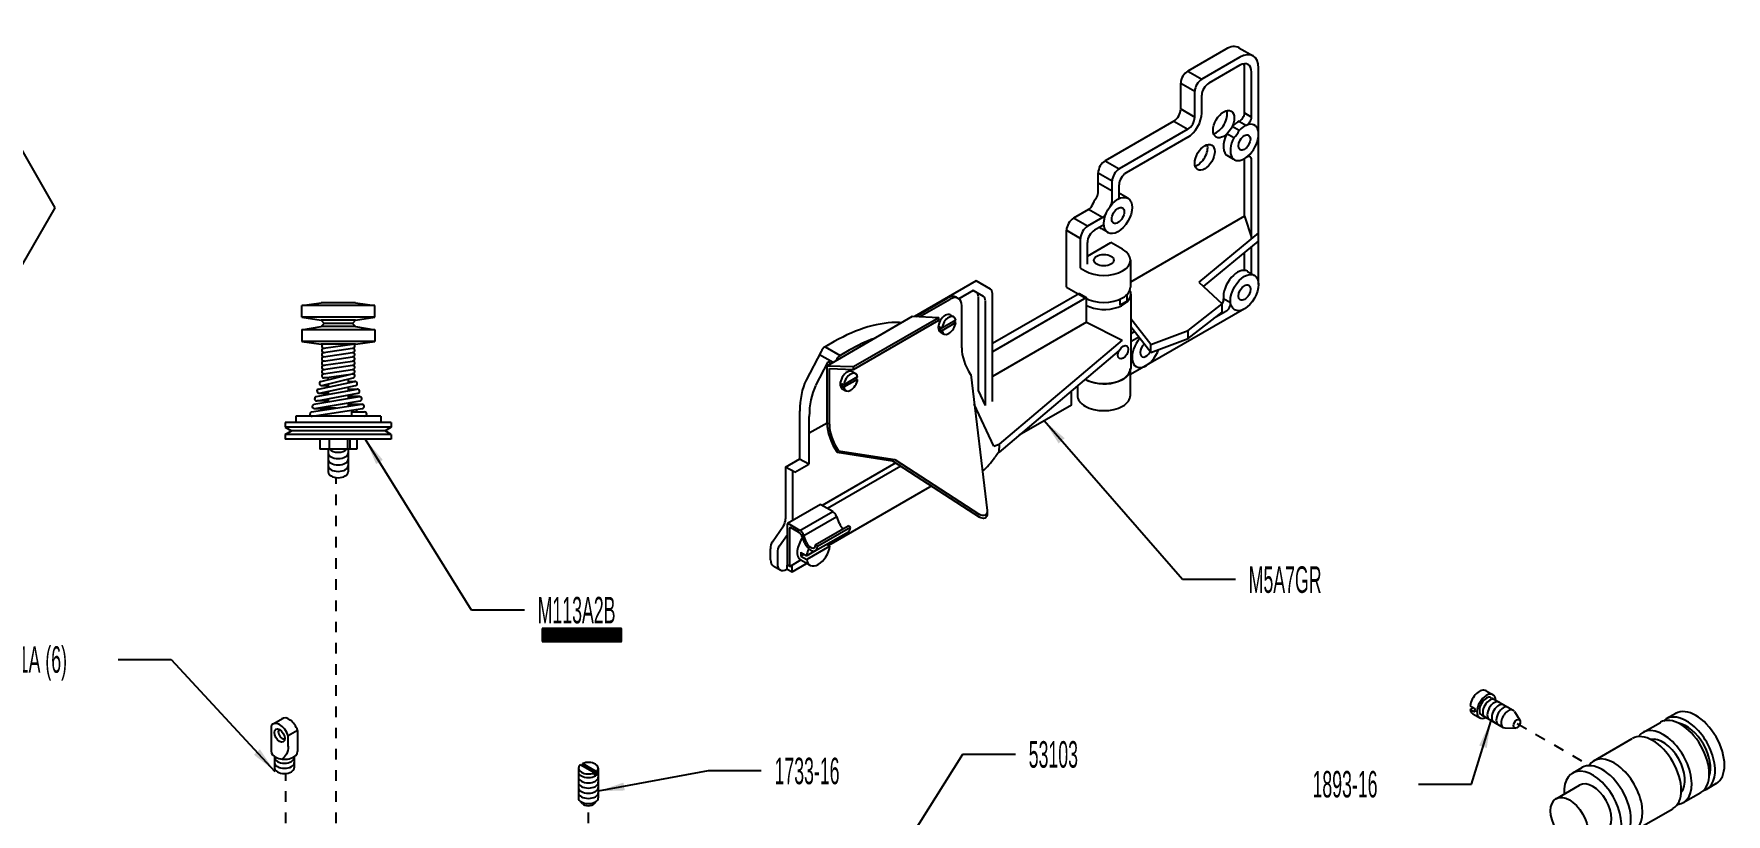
# Model space of a CAD drawing. Extents: x 1 to 28.7, y 2.9 to 23.3.
# Drawn here: x 12.34 to 28.3, y 15.93 to 23.29 of the extents above; entities that cross this region are included whole.
import ezdxf

# ---------------------------------------------------------------- set-up
doc = ezdxf.new("R2010")
doc.units = 0
doc.linetypes.add('DASHED', pattern=[0.2, 0.1, -0.1])
doc.layers.get('0').update_dxf_attribs({"linetype": 'CONTINUOUS'})
doc.layers.add('CK_LEVEL_1', color=7, linetype='CONTINUOUS')

# ---------------------------------------------------------------- blocks, each defined once
blk = doc.blocks.new('*X0')
at = {"layer": 'CK_LEVEL_1', "color": 1, "linetype": 'CONTINUOUS'}
for p, q in [((17.131, 17.562), (17.252, 17.683)), ((17.131, 17.569), (17.245, 17.683)), ((17.131, 17.576), (17.238, 17.683)), ((17.131, 17.583), (17.23, 17.683)), ((17.131, 17.59), (17.223, 17.683)), ((17.131, 17.597), (17.216, 17.683)), ((17.131, 17.604), (17.209, 17.683)), ((17.131, 17.611), (17.202, 17.683)), ((17.131, 17.618), (17.195, 17.683)), ((17.131, 17.625), (17.188, 17.683)), ((17.131, 17.633), (17.181, 17.683)), ((17.131, 17.64), (17.174, 17.683)), ((17.131, 17.647), (17.167, 17.683)), ((17.131, 17.654), (17.16, 17.683)), ((17.131, 17.661), (17.153, 17.683)), ((17.131, 17.668), (17.146, 17.683)), ((17.131, 17.675), (17.139, 17.683)), ((17.131, 17.682), (17.131, 17.683)), ((17.253, 17.558), (17.131, 17.68)), ((17.245, 17.558), (17.131, 17.673)), ((17.238, 17.558), (17.131, 17.666)), ((17.231, 17.558), (17.131, 17.659)), ((17.224, 17.558), (17.131, 17.651)), ((17.217, 17.558), (17.131, 17.644)), ((17.21, 17.558), (17.131, 17.637)), ((17.203, 17.558), (17.131, 17.63)), ((17.196, 17.558), (17.131, 17.623)), ((17.189, 17.558), (17.131, 17.616)), ((17.182, 17.558), (17.131, 17.609)), ((17.175, 17.558), (17.131, 17.602)), ((17.168, 17.558), (17.131, 17.595)), ((17.161, 17.558), (17.131, 17.588)), ((17.154, 17.558), (17.131, 17.581)), ((17.146, 17.558), (17.131, 17.574)), ((17.139, 17.558), (17.131, 17.567)), ((17.134, 17.558), (17.259, 17.683)), ((17.26, 17.558), (17.135, 17.683)), ((17.141, 17.558), (17.266, 17.683)), ((17.267, 17.558), (17.142, 17.683)), ((17.148, 17.558), (17.273, 17.683)), ((17.274, 17.558), (17.149, 17.683)), ((17.155, 17.558), (17.28, 17.683)), ((17.281, 17.558), (17.156, 17.683)), ((17.162, 17.558), (17.287, 17.683)), ((17.288, 17.558), (17.163, 17.683)), ((17.169, 17.558), (17.294, 17.683)), ((17.295, 17.558), (17.17, 17.683)), ((17.176, 17.558), (17.301, 17.683)), ((17.302, 17.558), (17.177, 17.683)), ((17.183, 17.558), (17.308, 17.683)), ((17.309, 17.558), (17.184, 17.683)), ((17.19, 17.558), (17.315, 17.683)), ((17.316, 17.558), (17.191, 17.683)), ((17.197, 17.558), (17.322, 17.683)), ((17.323, 17.558), (17.198, 17.683)), ((17.204, 17.558), (17.329, 17.683)), ((17.33, 17.558), (17.205, 17.683)), ((17.212, 17.558), (17.337, 17.683)), ((17.337, 17.558), (17.212, 17.683)), ((17.219, 17.558), (17.344, 17.683)), ((17.344, 17.558), (17.219, 17.683)), ((17.226, 17.558), (17.351, 17.683)), ((17.352, 17.558), (17.227, 17.683)), ((17.233, 17.558), (17.358, 17.683)), ((17.359, 17.558), (17.234, 17.683)), ((17.24, 17.558), (17.365, 17.683)), ((17.366, 17.558), (17.241, 17.683)), ((17.247, 17.558), (17.372, 17.683)), ((17.373, 17.558), (17.248, 17.683)), ((17.254, 17.558), (17.379, 17.683)), ((17.38, 17.558), (17.255, 17.683)), ((17.261, 17.558), (17.386, 17.683)), ((17.387, 17.558), (17.262, 17.683)), ((17.268, 17.558), (17.393, 17.683)), ((17.394, 17.558), (17.269, 17.683)), ((17.275, 17.558), (17.4, 17.683)), ((17.401, 17.558), (17.276, 17.683)), ((17.282, 17.558), (17.407, 17.683)), ((17.408, 17.558), (17.283, 17.683)), ((17.289, 17.558), (17.414, 17.683)), ((17.415, 17.558), (17.29, 17.683)), ((17.296, 17.558), (17.421, 17.683)), ((17.422, 17.558), (17.297, 17.683)), ((17.303, 17.558), (17.428, 17.683)), ((17.429, 17.558), (17.304, 17.683)), ((17.311, 17.558), (17.436, 17.683)), ((17.436, 17.558), (17.311, 17.683)), ((17.318, 17.558), (17.443, 17.683)), ((17.443, 17.558), (17.318, 17.683)), ((17.325, 17.558), (17.45, 17.683)), ((17.451, 17.558), (17.326, 17.683)), ((17.332, 17.558), (17.457, 17.683)), ((17.458, 17.558), (17.333, 17.683)), ((17.339, 17.558), (17.464, 17.683)), ((17.465, 17.558), (17.34, 17.683)), ((17.346, 17.558), (17.471, 17.683)), ((17.472, 17.558), (17.347, 17.683)), ((17.353, 17.558), (17.478, 17.683)), ((17.479, 17.558), (17.354, 17.683)), ((17.36, 17.558), (17.485, 17.683)), ((17.486, 17.558), (17.361, 17.683)), ((17.367, 17.558), (17.492, 17.683)), ((17.493, 17.558), (17.368, 17.683)), ((17.374, 17.558), (17.499, 17.683)), ((17.5, 17.558), (17.375, 17.683)), ((17.381, 17.558), (17.506, 17.683)), ((17.507, 17.558), (17.382, 17.683)), ((17.388, 17.558), (17.513, 17.683)), ((17.514, 17.558), (17.389, 17.683)), ((17.395, 17.558), (17.52, 17.683)), ((17.521, 17.558), (17.396, 17.683)), ((17.402, 17.558), (17.527, 17.683)), ((17.528, 17.558), (17.403, 17.683)), ((17.41, 17.558), (17.535, 17.683)), ((17.535, 17.558), (17.41, 17.683)), ((17.417, 17.558), (17.542, 17.683)), ((17.542, 17.558), (17.417, 17.683)), ((17.424, 17.558), (17.549, 17.683)), ((17.55, 17.558), (17.425, 17.683)), ((17.431, 17.558), (17.556, 17.683)), ((17.557, 17.558), (17.432, 17.683)), ((17.438, 17.558), (17.563, 17.683)), ((17.564, 17.558), (17.439, 17.683)), ((17.445, 17.558), (17.57, 17.683)), ((17.571, 17.558), (17.446, 17.683)), ((17.452, 17.558), (17.577, 17.683)), ((17.578, 17.558), (17.453, 17.683)), ((17.459, 17.558), (17.584, 17.683)), ((17.585, 17.558), (17.46, 17.683)), ((17.466, 17.558), (17.591, 17.683)), ((17.592, 17.558), (17.467, 17.683)), ((17.473, 17.558), (17.598, 17.683)), ((17.599, 17.558), (17.474, 17.683)), ((17.48, 17.558), (17.605, 17.683)), ((17.606, 17.558), (17.481, 17.683)), ((17.487, 17.558), (17.612, 17.683)), ((17.613, 17.558), (17.488, 17.683)), ((17.494, 17.558), (17.619, 17.683)), ((17.62, 17.558), (17.495, 17.683)), ((17.501, 17.558), (17.626, 17.683)), ((17.627, 17.558), (17.502, 17.683)), ((17.508, 17.558), (17.633, 17.683)), ((17.634, 17.558), (17.509, 17.683)), ((17.516, 17.558), (17.641, 17.683)), ((17.641, 17.558), (17.516, 17.683)), ((17.523, 17.558), (17.648, 17.683)), ((17.649, 17.558), (17.524, 17.683)), ((17.53, 17.558), (17.655, 17.683)), ((17.656, 17.558), (17.531, 17.683)), ((17.537, 17.558), (17.662, 17.683)), ((17.663, 17.558), (17.538, 17.683)), ((17.544, 17.558), (17.669, 17.683)), ((17.67, 17.558), (17.545, 17.683)), ((17.551, 17.558), (17.676, 17.683)), ((17.677, 17.558), (17.552, 17.683)), ((17.558, 17.558), (17.683, 17.683)), ((17.684, 17.558), (17.559, 17.683)), ((17.565, 17.558), (17.69, 17.683)), ((17.691, 17.558), (17.566, 17.683)), ((17.572, 17.558), (17.697, 17.683)), ((17.698, 17.558), (17.573, 17.683)), ((17.579, 17.558), (17.704, 17.683)), ((17.705, 17.558), (17.58, 17.683)), ((17.586, 17.558), (17.711, 17.683)), ((17.712, 17.558), (17.587, 17.683)), ((17.593, 17.558), (17.718, 17.683)), ((17.719, 17.558), (17.594, 17.683)), ((17.6, 17.558), (17.725, 17.683)), ((17.726, 17.558), (17.601, 17.683)), ((17.607, 17.558), (17.732, 17.683)), ((17.733, 17.558), (17.608, 17.683)), ((17.615, 17.558), (17.74, 17.683)), ((17.74, 17.558), (17.615, 17.683)), ((17.622, 17.558), (17.747, 17.683)), ((17.747, 17.558), (17.622, 17.683)), ((17.629, 17.558), (17.754, 17.683)), ((17.755, 17.558), (17.63, 17.683)), ((17.636, 17.558), (17.761, 17.683)), ((17.762, 17.558), (17.637, 17.683)), ((17.643, 17.558), (17.768, 17.683)), ((17.769, 17.558), (17.644, 17.683)), ((17.65, 17.558), (17.775, 17.683)), ((17.776, 17.558), (17.651, 17.683)), ((17.657, 17.558), (17.782, 17.683)), ((17.783, 17.558), (17.658, 17.683)), ((17.664, 17.558), (17.789, 17.683)), ((17.79, 17.558), (17.665, 17.683)), ((17.671, 17.558), (17.796, 17.683)), ((17.797, 17.558), (17.672, 17.683)), ((17.678, 17.558), (17.803, 17.683)), ((17.804, 17.558), (17.679, 17.683)), ((17.685, 17.558), (17.81, 17.683)), ((17.811, 17.558), (17.686, 17.683)), ((17.692, 17.558), (17.817, 17.683)), ((17.818, 17.558), (17.693, 17.683)), ((17.699, 17.558), (17.824, 17.683)), ((17.825, 17.558), (17.7, 17.683)), ((17.706, 17.558), (17.831, 17.683)), ((17.832, 17.558), (17.707, 17.683)), ((17.714, 17.558), (17.839, 17.683)), ((17.839, 17.558), (17.714, 17.683)), ((17.721, 17.558), (17.846, 17.683)), ((17.846, 17.558), (17.721, 17.683)), ((17.728, 17.558), (17.853, 17.683)), ((17.854, 17.558), (17.729, 17.683)), ((17.735, 17.558), (17.86, 17.683)), ((17.861, 17.558), (17.736, 17.683)), ((17.742, 17.558), (17.867, 17.683)), ((17.868, 17.558), (17.743, 17.683)), ((17.749, 17.558), (17.874, 17.683)), ((17.875, 17.558), (17.75, 17.683)), ((17.756, 17.558), (17.881, 17.682)), ((17.881, 17.559), (17.757, 17.683)), ((17.763, 17.558), (17.881, 17.675)), ((17.881, 17.566), (17.764, 17.683)), ((17.77, 17.558), (17.881, 17.668)), ((17.881, 17.573), (17.771, 17.683)), ((17.777, 17.558), (17.881, 17.661)), ((17.881, 17.58), (17.778, 17.683)), ((17.784, 17.558), (17.881, 17.654)), ((17.881, 17.587), (17.785, 17.683)), ((17.791, 17.558), (17.881, 17.647)), ((17.881, 17.594), (17.792, 17.683)), ((17.798, 17.558), (17.881, 17.64)), ((17.881, 17.602), (17.799, 17.683)), ((17.805, 17.558), (17.881, 17.633)), ((17.881, 17.609), (17.806, 17.683)), ((17.881, 17.616), (17.813, 17.683)), ((17.813, 17.558), (17.881, 17.626)), ((17.881, 17.623), (17.82, 17.683)), ((17.82, 17.558), (17.881, 17.619)), ((17.827, 17.558), (17.881, 17.612)), ((17.881, 17.63), (17.828, 17.683)), ((17.834, 17.558), (17.881, 17.605)), ((17.881, 17.637), (17.835, 17.683)), ((17.841, 17.558), (17.881, 17.598)), ((17.881, 17.644), (17.842, 17.683)), ((17.848, 17.558), (17.881, 17.591)), ((17.881, 17.651), (17.849, 17.683)), ((17.855, 17.558), (17.881, 17.584)), ((17.881, 17.658), (17.856, 17.683)), ((17.862, 17.558), (17.881, 17.576)), ((17.881, 17.665), (17.863, 17.683)), ((17.869, 17.558), (17.881, 17.569)), ((17.881, 17.672), (17.87, 17.683)), ((17.876, 17.558), (17.881, 17.562)), ((17.881, 17.679), (17.877, 17.683)), ((17.132, 17.558), (17.131, 17.56))]:
    blk.add_line(p, q, dxfattribs=at)
blk = doc.blocks.new('GENDIM3')
at = {"layer": 'CK_LEVEL_1', "color": 1, "linetype": 'CONTINUOUS'}
for p, q in [((16.465, 17.855), (15.466, 19.465)), ((16.965, 17.855), (16.465, 17.855))]:
    blk.add_line(p, q, dxfattribs=at)
blk.add_solid([(15.629, 19.272), (15.566, 19.233), (15.466, 19.465)], dxfattribs=at)
at = {"layer": 'CK_LEVEL_1', "color": 1, "linetype": 'CONTINUOUS', "width": 0.5}
blk.add_text('M113A2B', height=0.25, dxfattribs=at).set_placement((17.09, 17.73))
blk = doc.blocks.new('GENDIM4')
at = {"layer": 'CK_LEVEL_1', "color": 7, "linetype": 'CONTINUOUS'}
for p, q in [((18.699, 16.338), (17.66, 16.146)), ((19.199, 16.338), (18.699, 16.338))]:
    blk.add_line(p, q, dxfattribs=at)
blk.add_solid([(17.899, 16.228), (17.912, 16.154), (17.66, 16.146)], dxfattribs=at)
at = {"layer": 'CK_LEVEL_1', "color": 7, "linetype": 'CONTINUOUS', "width": 0.5}
blk.add_text('1733-16', height=0.25, dxfattribs=at).set_placement((19.324, 16.213))
blk = doc.blocks.new('GENDIM5')
at = {"layer": 'CK_LEVEL_1', "color": 7, "linetype": 'CONTINUOUS'}
for p, q in [((21.097, 16.494), (20.051, 14.829)), ((21.597, 16.494), (21.097, 16.494))]:
    blk.add_line(p, q, dxfattribs=at)
blk.add_solid([(20.152, 15.061), (20.216, 15.021), (20.051, 14.829)], dxfattribs=at)
at = {"layer": 'CK_LEVEL_1', "color": 7, "linetype": 'CONTINUOUS', "width": 0.5}
blk.add_text('53103', height=0.25, dxfattribs=at).set_placement((21.722, 16.369))
blk = doc.blocks.new('GENDIM21')
at = {"layer": 'CK_LEVEL_1', "color": 5, "linetype": 'CONTINUOUS'}
for p, q in [((9.697, 23.292), (8.749, 21.651)), ((11.591, 23.292), (9.697, 23.292)), ((12.538, 21.651), (11.591, 23.292)), ((8.749, 21.651), (9.697, 20.01)), ((11.591, 20.01), (12.538, 21.651)), ((9.697, 20.01), (11.591, 20.01))]:
    blk.add_line(p, q, dxfattribs=at)
blk = doc.blocks.new('CKCOLL9258')
at = {"linetype": 'CONTINUOUS'}
blk.add_blockref('GENDIM21', (0, 0), dxfattribs=at)
at = {"layer": 'CK_LEVEL_1', "color": 5, "linetype": 'CONTINUOUS', "width": 0.5}
blk.add_text('PD3Q3-12', height=0.625, dxfattribs=at).set_placement((9.413, 21.268))
blk = doc.blocks.new('GENDIM32')
at = {"layer": 'CK_LEVEL_1', "color": 7, "linetype": 'CONTINUOUS'}
for p, q in [((25.899, 16.213), (26.08, 16.805)), ((25.399, 16.213), (25.899, 16.213))]:
    blk.add_line(p, q, dxfattribs=at)
blk.add_solid([(26.043, 16.555), (25.971, 16.577), (26.08, 16.805)], dxfattribs=at)
at = {"layer": 'CK_LEVEL_1', "color": 7, "linetype": 'CONTINUOUS', "width": 0.5}
blk.add_text('1893-16', height=0.25, dxfattribs=at).set_placement((24.399, 16.088))
blk = doc.blocks.new('GENDIM35')
at = {"layer": 'CK_LEVEL_1', "color": 7, "linetype": 'CONTINUOUS'}
for p, q in [((13.134, 17.389), (13.634, 17.389)), ((13.634, 17.389), (14.611, 16.333))]:
    blk.add_line(p, q, dxfattribs=at)
blk.add_solid([(14.414, 16.491), (14.469, 16.542), (14.611, 16.333)], dxfattribs=at)
at = {"layer": 'CK_LEVEL_1', "color": 7, "linetype": 'CONTINUOUS', "width": 0.5}
blk.add_text('661A (6)', height=0.25, dxfattribs=at).set_placement((12.009, 17.264))
blk = doc.blocks.new('GENDIM46')
at = {"layer": 'CK_LEVEL_1', "color": 5, "linetype": 'CONTINUOUS'}
for p, q in [((23.172, 18.143), (21.869, 19.641)), ((23.672, 18.143), (23.172, 18.143))]:
    blk.add_line(p, q, dxfattribs=at)
blk.add_solid([(22.061, 19.477), (22.004, 19.428), (21.869, 19.641)], dxfattribs=at)
at = {"layer": 'CK_LEVEL_1', "color": 5, "linetype": 'CONTINUOUS', "width": 0.5}
blk.add_text('M5A7GR', height=0.25, dxfattribs=at).set_placement((23.797, 18.018))

msp = doc.modelspace()

# ---------------------------------------------------------------- linework, layer by layer
at = {"layer": 'CK_LEVEL_1', "color": 5, "linetype": 'CONTINUOUS'}
for p, q in [((23.705, 23.16, -0.045), (23.838, 23.083, 0.064)), ((23.58, 23.147, 0.1), (23.222, 22.94, 0.392)), ((23.713, 23.071, 0.208), (23.355, 22.864, 0.501)), ((23.714, 22.995, 0.154), (23.42, 22.826, 0.393)), ((23.752, 23.09, -0.151), (23.754, 23.089, 0.17)), ((23.222, 22.94, 0.392), (23.355, 22.864, 0.501)), ((23.758, 22.545, -0.38), (23.758, 22.969, -0.08)), ((23.824, 22.507, -0.326), (23.824, 22.931, -0.026)), ((23.89, 20.927, -1.524), (23.89, 22.969, -0.081)), ((23.156, 22.583, 0.22), (23.156, 22.826, 0.392)), ((23.156, 22.826, 0.392), (23.289, 22.75, 0.501)), ((23.289, 22.506, 0.328), (23.289, 22.75, 0.501)), ((23.355, 22.545, 0.275), (23.355, 22.712, 0.393)), ((23.156, 22.583, 0.22), (23.289, 22.506, 0.328)), ((23.758, 22.545, -0.38), (23.824, 22.507, -0.326)), ((23.09, 22.469, 0.22), (22.442, 22.094, 0.75)), ((23.223, 22.392, 0.328), (22.575, 22.018, 0.858)), ((23.09, 22.469, 0.22), (23.223, 22.392, 0.328)), ((23.706, 22.379, -0.273), (23.641, 22.417, -0.327)), ((23.709, 22.466, -0.375), (23.775, 22.428, -0.321)), ((23.222, 22.316, 0.275), (22.64, 21.98, 0.75)), ((23.658, 22.311, -0.262), (23.592, 22.349, -0.316)), ((22.442, 22.094, 0.75), (22.575, 22.018, 0.858)), ((23.658, 22.107, -0.406), (23.593, 22.145, -0.46)), ((23.758, 21.571, -1.069), (23.758, 22.114, -0.685)), ((23.824, 21.359, -1.138), (23.824, 22.103, -0.612)), ((22.376, 21.791, 0.615), (22.376, 21.98, 0.75)), ((22.376, 21.98, 0.75), (22.509, 21.904, 0.858)), ((22.376, 21.886, 0.682), (22.509, 21.809, 0.791)), ((22.509, 21.714, 0.724), (22.509, 21.904, 0.858)), ((22.575, 21.736, 0.659), (22.575, 21.866, 0.75)), ((22.658, 21.74, 0.559), (22.592, 21.778, 0.506)), ((22.286, 21.634, 0.615), (22.144, 21.552, 0.732)), ((22.276, 21.476, 0.84), (22.144, 21.552, 0.732)), ((22.419, 21.558, 0.724), (22.276, 21.476, 0.84)), ((22.419, 21.558, 0.724), (22.286, 21.634, 0.615)), ((23.758, 21.571, -1.069), (22.681, 20.949, -0.19)), ((23.758, 21.571, -1.069), (23.824, 21.369, -1.131)), ((22.078, 20.902, 0.352), (22.078, 21.438, 0.732)), ((22.078, 21.438, 0.732), (22.21, 21.362, 0.84)), ((22.432, 21.49, 0.659), (22.342, 21.438, 0.732)), ((22.471, 21.416, 0.559), (22.405, 21.454, 0.506)), ((23.89, 21.414, -1.18), (23.327, 20.948, -0.657)), ((22.21, 21.08, 0.641), (22.21, 21.362, 0.84)), ((22.276, 21.118, 0.587), (22.276, 21.324, 0.732)), ((22.276, 21.194, 0.48), (22.498, 21.323, 0.299)), ((22.608, 21.259, 0.388), (22.498, 21.323, 0.299)), ((23.37, 20.908, -0.751), (23.89, 21.337, -1.234)), ((23.824, 21.029, -1.372), (23.824, 21.283, -1.192)), ((22.21, 21.08, 0.641), (22.255, 21.055, 0.677)), ((22.681, 21.157, 0.533), (22.681, 20.902, 0.352)), ((23.758, 21.06, -1.431), (23.758, 21.229, -1.311)), ((21.225, 20.961, 3.805), (20.645, 20.626, 4.279)), ((21.36, 20.883, 3.585), (21.225, 20.961, 3.805)), ((23.327, 20.948, -0.657), (23.547, 20.745, -0.53)), ((23.785, 21.051, -1.47), (23.851, 21.013, -1.416)), ((20.656, 20.626, -0.075), (20.958, 20.8, -0.322)), ((20.696, 20.624, -0.073), (20.98, 20.788, -0.304)), ((21.058, 20.796, -0.394), (21.036, 20.808, -0.412)), ((21.198, 20.87, 3.773), (21.063, 20.792, 3.883)), ((21.294, 20.814, 3.616), (21.198, 20.87, 3.773)), ((21.248, 19.926, 2.884), (21.248, 20.809, 3.509)), ((21.314, 19.784, 2.864), (21.314, 20.771, 3.562)), ((22.201, 20.843, 2.05), (21.379, 20.369, 2.721)), ((21.379, 19.822, 2.811), (21.379, 20.841, 3.531)), ((22.267, 20.805, 2.104), (21.379, 20.293, 2.828)), ((22.078, 20.902, 0.352), (22.255, 20.8, 0.497)), ((22.201, 20.843, 2.05), (22.267, 20.805, 2.104)), ((22.267, 20.571, 1.938), (22.267, 20.805, 2.104)), ((22.586, 20.731, -0.066), (22.586, 20.788, -0.025)), ((22.652, 20.769, -0.12), (22.586, 20.731, -0.066)), ((22.652, 20.769, -0.12), (22.652, 20.834, -0.074)), ((22.685, 20.836, 1.845), (22.685, 20.135, 1.349)), ((23.626, 20.755, -1.323), (23.56, 20.793, -1.376)), ((19.821, 20.161, 0.62), (20.627, 20.627, -0.038)), ((20.068, 20.152, 0.916), (20.874, 20.617, 0.258)), ((20.627, 20.627, -0.038), (20.874, 20.617, 0.258)), ((20.874, 20.59, 0.239), (20.874, 20.617, 0.258)), ((20.982, 20.641, 0.042), (21.015, 20.621, 0.069)), ((21.09, 20.329, -0.764), (21.09, 20.724, -0.485)), ((23.757, 20.698, -1.524), (22.681, 20.077, -0.646)), ((22.873, 20.362, 0.025), (22.685, 20.604, 0.566)), ((23.227, 20.494, -0.315), (23.547, 20.745, -0.53)), ((23.227, 20.417, -0.37), (23.547, 20.667, -0.585)), ((23.582, 20.673, -1.328), (23.473, 20.61, -1.239)), ((23.547, 20.667, -0.585), (23.547, 20.745, -0.53)), ((20.068, 20.125, 0.897), (20.874, 20.59, 0.239)), ((20.881, 20.526, 0.113), (20.903, 20.514, 0.13)), ((20.901, 20.515, 0.081), (20.881, 20.504, 0.097)), ((20.881, 20.504, 0.097), (20.903, 20.491, 0.114)), ((20.888, 20.479, 0.042), (20.921, 20.459, 0.069)), ((21.033, 20.59, 0.024), (20.903, 20.514, 0.13)), ((21.033, 20.567, 0.008), (20.903, 20.491, 0.114)), ((21.033, 20.567, 0.008), (21.014, 20.578, -0.009)), ((22.267, 20.571, 1.938), (21.379, 20.059, 2.663)), ((22.267, 20.571, 1.938), (22.605, 20.402, 1.763)), ((22.873, 20.286, -0.029), (22.685, 20.528, 0.512)), ((22.721, 20.482, -0.569), (22.685, 20.461, -0.54)), ((22.873, 20.362, 0.025), (23.227, 20.494, -0.315)), ((23.227, 20.417, -0.37), (23.227, 20.494, -0.315)), ((19.765, 20.295, 5.139), (19.622, 20.024, 4.772)), ((19.801, 20.339, 5.108), (19.943, 20.257, 5.223)), ((19.887, 20.388, 5.038), (19.802, 20.339, 5.108)), ((20.029, 20.306, 5.154), (19.943, 20.257, 5.223)), ((22.576, 20.305, 1.73), (21.441, 19.343, 2.765)), ((22.605, 20.402, 1.763), (21.444, 19.421, 2.816)), ((22.762, 20.429, -0.495), (22.696, 20.391, -0.441)), ((22.873, 20.285, -0.03), (23.227, 20.417, -0.37)), ((22.873, 20.285, -0.03), (22.873, 20.362, 0.025)), ((19.828, 20.197, 5.148), (19.71, 19.973, 4.845)), ((19.75, 20.267, 5.102), (19.877, 20.194, 5.205)), ((19.821, 20.161, 0.62), (20.068, 20.152, 0.916)), ((19.821, 19.621, 0.238), (19.821, 20.161, 0.62)), ((19.855, 20.181, 5.169), (19.828, 20.197, 5.148)), ((19.842, 20.134, 0.626), (20.068, 20.125, 0.897)), ((19.842, 19.609, 0.255), (19.842, 20.134, 0.626)), ((20.068, 20.125, 0.897), (20.068, 20.152, 0.916)), ((19.956, 19.992, 0.113), (19.977, 19.98, 0.13)), ((19.976, 19.981, 0.081), (19.956, 19.969, 0.097)), ((19.956, 19.969, 0.097), (19.977, 19.957, 0.114)), ((20.108, 20.055, 0.024), (19.977, 19.98, 0.13)), ((20.108, 20.032, 0.008), (19.977, 19.957, 0.114)), ((20.056, 20.106, 0.042), (20.09, 20.087, 0.069)), ((20.108, 20.032, 0.008), (20.088, 20.044, -0.009)), ((21.175, 20.079, -0.837), (21.33, 18.795, -0.299)), ((22.181, 19.971, -0.306), (22.181, 19.881, -0.369)), ((22.681, 19.881, -0.369), (22.681, 20.11, -0.208)), ((19.963, 19.944, 0.042), (19.996, 19.925, 0.069)), ((21.392, 19.402, 3.405), (21.209, 19.797, 2.846)), ((21.314, 19.784, 2.864), (21.248, 19.926, 2.664)), ((22.125, 19.79, 1.213), (22.125, 19.923, 1.307)), ((19.563, 19.282, 4.177), (19.563, 19.734, 4.496)), ((19.652, 19.231, 4.249), (19.652, 19.683, 4.568)), ((22.125, 19.79, 1.213), (21.632, 19.505, 1.615)), ((19.821, 19.62, 3.096), (19.652, 19.523, 3.234)), ((19.915, 19.345, 0.202), (20.437, 19.264, 0.316)), ((19.927, 19.359, 0.182), (20.458, 19.277, 0.299)), ((21.392, 19.402, 2.848), (21.444, 19.421, 2.816)), ((21.444, 19.421, 2.816), (21.441, 19.343, 2.765)), ((19.428, 19.204, 4.287), (19.563, 19.282, 4.177)), ((19.516, 19.156, 4.19), (19.428, 19.204, 4.287)), ((19.428, 19.204, 4.287), (19.428, 18.717, 3.943)), ((19.493, 19.168, 4.343), (19.493, 18.698, 4.01)), ((19.516, 19.156, 4.19), (19.648, 19.232, 4.082)), ((19.648, 19.232, 4.082), (19.56, 19.28, 4.18)), ((20.47, 19.243, 3.199), (19.775, 18.842, 3.766)), ((20.516, 19.213, 3.079), (19.824, 18.814, 3.644)), ((20.437, 19.264, 0.316), (21.259, 18.733, -0.245)), ((20.458, 19.277, 0.299), (21.259, 18.758, -0.228)), ((20.785, 19.016, 2.307), (19.833, 18.466, 3.085)), ((19.757, 18.85, -0.103), (19.448, 18.671, 0.15)), ((19.873, 18.786, -0.007), (19.762, 18.849, -0.097)), ((19.564, 18.607, 0.246), (19.873, 18.786, -0.007)), ((19.602, 18.56, 0.259), (19.911, 18.738, 0.006)), ((19.936, 18.672, -0.009), (19.911, 18.738, 0.006)), ((21.331, 18.783, -0.293), (21.331, 18.763, -0.313)), ((19.304, 18.5, 3.638), (19.41, 18.651, 3.875)), ((19.37, 18.462, 3.692), (19.446, 18.57, 3.862)), ((19.446, 18.28, -0.13), (19.446, 18.667, 0.144)), ((19.564, 18.607, 0.246), (19.453, 18.671, 0.155)), ((19.468, 18.267, -0.112), (19.468, 18.629, 0.144)), ((19.551, 18.589, 0.217), (19.475, 18.633, 0.155)), ((19.608, 18.492, 0.219), (19.589, 18.542, 0.23)), ((19.627, 18.494, 0.243), (19.602, 18.56, 0.259)), ((19.709, 18.472, 0.328), (20.018, 18.65, 0.076)), ((19.712, 18.416, 0.292), (20.021, 18.595, 0.04)), ((19.731, 18.459, 0.346), (20.04, 18.637, 0.094)), ((20.04, 18.637, 0.094), (20.018, 18.65, 0.076)), ((19.286, 18.329, 3.495), (19.286, 18.434, 3.57)), ((19.352, 18.396, 3.623), (19.352, 18.291, 3.549)), ((19.573, 18.4, 0.165), (19.628, 18.368, 0.21)), ((19.604, 18.382, 0.114), (19.573, 18.364, 0.139)), ((19.573, 18.364, 0.139), (19.628, 18.332, 0.184)), ((19.846, 18.458, 0.006), (19.628, 18.332, 0.184)), ((19.709, 18.415, 0.143), (19.628, 18.368, 0.21)), ((19.731, 18.459, 0.346), (19.709, 18.472, 0.328)), ((19.846, 18.458, 0.006), (19.815, 18.476, -0.019)), ((19.312, 18.272, 3.423), (19.378, 18.234, 3.477)), ((19.445, 18.243, 3.401), (19.44, 18.24, 3.405)), ((19.445, 18.243, 3.401), (19.445, 18.28, 3.428)), ((19.445, 18.243, 3.401), (19.49, 18.217, 3.437)), ((19.468, 18.267, -0.112), (19.446, 18.28, -0.13)), ((19.468, 18.267, -0.112), (19.573, 18.328, -0.198)), ((19.49, 18.217, 3.437), (19.627, 18.296, 3.325)), ((19.49, 18.217, 3.437), (19.49, 18.28, 3.482)), ((19.571, 18.329, 0.036), (19.659, 18.278, 0.108))]:
    msp.add_line(p, q, dxfattribs=at)
at = {"layer": 'CK_LEVEL_1', "color": 1, "linetype": 'CONTINUOUS'}
for p, q in [((14.864, 20.73), (15.047, 20.755)), ((15.372, 20.755), (15.047, 20.755)), ((15.372, 20.755), (15.554, 20.73)), ((14.864, 20.62), (14.864, 20.73)), ((15.554, 20.73), (14.864, 20.73)), ((15.554, 20.62), (14.864, 20.62)), ((14.864, 20.62), (15.047, 20.59)), ((15.372, 20.59), (15.554, 20.62)), ((15.554, 20.62), (15.554, 20.73)), ((14.864, 20.5), (15.047, 20.53)), ((14.864, 20.5), (14.864, 20.39)), ((15.554, 20.5), (14.864, 20.5)), ((15.047, 20.59), (15.077, 20.56)), ((15.372, 20.59), (15.047, 20.59)), ((15.077, 20.56), (15.047, 20.53)), ((15.372, 20.53), (15.047, 20.53)), ((15.342, 20.56), (15.077, 20.56)), ((15.372, 20.59), (15.342, 20.56)), ((15.342, 20.56), (15.372, 20.53)), ((15.372, 20.53), (15.554, 20.5)), ((15.554, 20.5), (15.554, 20.39)), ((14.864, 20.39), (15.047, 20.365)), ((15.554, 20.39), (14.864, 20.39)), ((15.372, 20.365), (15.047, 20.365)), ((15.07, 20.325), (15.342, 20.365)), ((15.07, 20.285), (15.342, 20.325)), ((15.07, 20.245), (15.342, 20.285)), ((15.372, 20.365), (15.554, 20.39)), ((15.07, 20.205), (15.342, 20.245)), ((15.07, 20.165), (15.342, 20.205)), ((15.07, 20.125), (15.342, 20.165)), ((15.07, 20.085), (15.342, 20.125)), ((15.024, 19.941), (15.363, 20.013)), ((15.033, 19.901), (15.372, 19.973)), ((15.046, 20.012), (15.34, 20.084)), ((15.051, 19.973), (15.115, 19.973)), ((15.055, 19.974), (15.35, 20.046)), ((15.115, 20.045), (15.075, 20.045)), ((15.076, 20.045), (15.348, 20.085)), ((15.115, 20.051), (15.115, 20.029)), ((15.115, 19.988), (15.115, 19.96)), ((15.303, 20.034), (15.303, 20)), ((15.303, 20.013), (15.367, 20.013)), ((15.303, 19.959), (15.303, 19.925)), ((14.958, 19.725), (15.431, 19.797)), ((14.98, 19.797), (15.409, 19.869)), ((14.987, 19.757), (15.415, 19.829)), ((15.002, 19.869), (15.386, 19.941)), ((15.115, 19.829), (15.006, 19.829)), ((15.01, 19.829), (15.393, 19.901)), ((15.031, 19.901), (15.115, 19.901)), ((15.115, 19.919), (15.115, 19.89)), ((15.115, 19.849), (15.115, 19.819)), ((15.303, 19.941), (15.388, 19.941)), ((15.303, 19.884), (15.303, 19.851)), ((15.412, 19.869), (15.303, 19.869)), ((15.303, 19.81), (15.303, 19.777)), ((15.303, 19.797), (15.434, 19.797)), ((14.809, 19.685), (14.809, 19.625)), ((15.609, 19.685), (14.809, 19.685)), ((14.964, 19.685), (15.437, 19.757)), ((14.984, 19.757), (15.084, 19.757)), ((15.084, 19.76), (15.084, 19.744)), ((15.19, 19.76), (15.084, 19.76)), ((15.084, 19.703), (15.084, 19.685)), ((15.115, 19.779), (15.115, 19.76)), ((15.334, 19.742), (15.334, 19.685)), ((15.334, 19.725), (15.457, 19.725)), ((15.381, 19.749), (15.381, 19.725)), ((15.609, 19.685), (15.609, 19.625)), ((14.709, 19.625), (14.709, 19.58)), ((15.709, 19.625), (14.709, 19.625)), ((14.709, 19.58), (14.768, 19.546)), ((15.709, 19.58), (14.709, 19.58)), ((14.709, 19.512), (14.768, 19.546)), ((14.709, 19.512), (14.709, 19.467)), ((15.709, 19.512), (14.709, 19.512)), ((15.65, 19.546), (14.768, 19.546)), ((15.709, 19.58), (15.65, 19.546)), ((15.709, 19.512), (15.65, 19.546)), ((15.709, 19.625), (15.709, 19.58)), ((15.709, 19.512), (15.709, 19.467)), ((15.709, 19.467), (14.709, 19.467)), ((15.034, 19.467), (15.034, 19.373)), ((15.384, 19.373), (15.034, 19.373)), ((15.115, 19.373, -0.404), (15.115, 19.159, -0.555)), ((15.122, 19.467), (15.122, 19.373)), ((15.297, 19.467), (15.297, 19.373)), ((15.302, 19.373, -0.404), (15.302, 19.159, -0.555)), ((15.318, 19.467), (15.318, 19.373)), ((15.384, 19.467), (15.384, 19.373)), ((17.131, 17.683), (17.131, 17.558)), ((17.881, 17.683), (17.131, 17.683)), ((17.881, 17.558), (17.881, 17.683)), ((17.131, 17.558), (17.881, 17.558))]:
    msp.add_line(p, q, dxfattribs=at)
at = {"layer": 'CK_LEVEL_1', "color": 7, "linetype": 'DASHED'}
for p, q in [((15.189, 15.246), (15.189, 19.106)), ((26.331, 16.784, -0.548), (27.002, 16.396)), ((14.713, 15.246), (14.713, 16.314)), ((17.569, 15.246), (17.569, 16.01))]:
    msp.add_line(p, q, dxfattribs=at)
at = {"layer": 'CK_LEVEL_1', "color": 7, "linetype": 'CONTINUOUS'}
for p, q in [((26.036, 17.094, -0.144), (26.102, 17.056, -0.091)), ((25.887, 16.952, -0.062), (25.93, 16.927, -0.026)), ((25.915, 16.936, -0.108), (25.887, 16.919, -0.085)), ((26.086, 17.029, -0.091), (26.292, 16.91, 0.077)), ((14.594, 16.781, 0.104), (14.689, 16.835, 0.04)), ((25.887, 16.919, -0.085), (25.93, 16.894, -0.049)), ((25.911, 16.878, -0.144), (25.977, 16.84, -0.091)), ((25.993, 16.867, -0.091), (26.199, 16.748, 0.077)), ((26.304, 16.898, 0.054), (26.356, 16.816, 0.133)), ((27.515, 16.7, -0.235), (27.681, 16.796, -0.37)), ((27.825, 16.879, -0.487), (27.736, 16.828, -0.415)), ((14.576, 16.761, 0.112), (14.576, 16.52, -0.059)), ((14.826, 16.72, 0.082), (14.737, 16.668, 0.155)), ((14.737, 16.57, 0.129), (14.737, 16.668, 0.199)), ((14.826, 16.72, 0.082), (14.826, 16.52, -0.059)), ((26.215, 16.744, 0.054), (26.313, 16.74, 0.133)), ((27.052, 16.433, 0.144), (27.416, 16.643, -0.154)), ((14.607, 16.472, -0.093), (14.607, 16.368, -0.167)), ((14.794, 16.472, -0.093), (14.794, 16.368, -0.167)), ((17.474, 16.364, 0.112), (17.474, 16.084, -0.086)), ((17.622, 16.32, 0.174), (17.492, 16.396, 0.068)), ((17.643, 16.333, 0.157), (17.513, 16.408, 0.05)), ((17.513, 16.408, 0.05), (17.513, 16.388, 0.036)), ((17.643, 16.312, 0.143), (17.513, 16.388, 0.036)), ((17.622, 16.32, 0.174), (17.622, 16.3, 0.16)), ((17.643, 16.333, 0.157), (17.643, 16.312, 0.143)), ((17.661, 16.364, 0.112), (17.661, 16.084, -0.086)), ((26.853, 16.318, 0.307), (26.942, 16.369, 0.234)), ((26.697, 16.076, 0.487), (26.918, 16.204, 0.307)), ((27.897, 16.04, -0.235), (28.063, 16.135, -0.37)), ((28.206, 16.218, -0.487), (28.118, 16.167, -0.415)), ((17.512, 16.029, -0.09), (17.484, 16.06, -0.051)), ((17.623, 16.029, -0.09), (17.651, 16.06, -0.051)), ((27.433, 15.772, 0.144), (27.798, 15.982, -0.154))]:
    msp.add_line(p, q, dxfattribs=at)
at = {"layer": 'CK_LEVEL_1', "color": 5, "linetype": 'CONTINUOUS', "extrusion": (0.707107, -0.408248, 0.57735)}
for centre, radius in [((31.214, -5.477, 7.376), 0.141), ((30.853, -5.48, 7.376), 0.133), ((31.162, -5.789, 7.469), 0.0795), ((29.969, -4.596, 7.469), 0.188), ((29.969, -4.596, 7.469), 0.0825), ((29.936, -7.016, 7.469), 0.188), ((29.936, -7.016, 7.469), 0.0795), ((28.876, -4.083, 8.673), 0.069)]:
    msp.add_circle(centre, radius, dxfattribs=at)
at = {"layer": 'CK_LEVEL_1', "color": 5, "linetype": 'CONTINUOUS', "extrusion": (0, 0.816497, 0.57735)}
msp.add_circle((-22.431, -11.78, 17.582), 0.094, dxfattribs=at)
at = {"layer": 'CK_LEVEL_1', "color": 7, "linetype": 'CONTINUOUS', "extrusion": (0.707107, -0.408248, 0.57735)}
msp.add_circle((27.697, -8.201, 11.848), 0.046, dxfattribs=at)
at = {"layer": 'CK_LEVEL_1', "color": 7, "linetype": 'CONTINUOUS', "extrusion": (-0.707107, -0.408248, 0.57735)}
for centre, radius in [((-7.111, 12.225, -17.11), 0.07), ((-0.324, 18.387, -25.16), 0.25)]:
    msp.add_circle(centre, radius, dxfattribs=at)
at = {"layer": 'CK_LEVEL_1', "color": 5, "linetype": 'CONTINUOUS', "extrusion": (0.707107, -0.408248, 0.57735)}
for centre, radius, start, end in [((31.66, -5.204, 7.282), 0.25, 0, 45), ((31.66, -5.204, 7.469), 0.25, 315, 405), ((31.661, -5.204, 7.469), 0.156, 315, 405), ((31.661, -5.204, 7.376), 0.156, 315, 335.0679), ((31.412, -4.734, 7.282), 0.093, 45, 135), ((31.412, -4.734, 7.469), 0.093, 45, 135), ((31.412, -4.866, 7.469), 0.093, 45, 135), ((31.069, -4.814, 7.282), 0.093, 225, 315), ((31.069, -4.812, 7.469), 0.187, 225, 315), ((31.214, -5.477, 7.283), 0.141, 207.9077, 332.0923), ((31.36, -5.637, 7.376), 0.062, 217.5154, 315), ((31.069, -4.814, 7.469), 0.093, 225, 315), ((31.162, -5.789, 7.376), 0.188, 37.5154, 67.5979), ((31.214, -5.477, 7.469), 0.141, 243.1653, 277.826), ((31.162, -5.789, 7.469), 0.188, 232.4846, 427.5979), ((31.36, -5.637, 7.469), 0.062, 217.5154, 315), ((30.853, -5.48, 7.283), 0.133, 209.7561, 330.2439), ((31.162, -5.789, 7.376), 0.188, 93.3934, 183.1519), ((31.162, -5.789, 7.469), 0.188, 93.3934, 232.4846), ((30.29, -4.297, 7.282), 0.093, 45, 135), ((31.01, -5.987, 7.469), 0.062, 315, 412.4846), ((30.29, -4.297, 7.469), 0.093, 45, 135), ((30.29, -4.428, 7.469), 0.093, 45, 135), ((29.969, -4.596, 7.282), 0.188, 79.2723, 100.7277), ((30.016, -4.351, 7.282), 0.062, 259.2723, 315), ((30.016, -4.351, 7.469), 0.062, 259.2723, 315), ((29.969, -4.596, 7.376), 0.188, 0, 10.017), ((29.671, -4.319, 7.282), 0.093, 45, 135), ((29.923, -4.351, 7.282), 0.062, 225, 280.7277), ((29.923, -4.351, 7.469), 0.062, 225, 280.7277), ((29.671, -4.319, 7.469), 0.093, 45, 135), ((29.671, -4.45, 7.469), 0.093, 45, 135), ((29.969, -4.596, 7.376), 0.188, 169.983, 180), ((29.936, -7.016, 7.376), 0.188, 0, 142.4846), ((28.383, -4.848, 6.142), 0.156, 0, 45), ((28.383, -4.848, 6.172), 0.156, 315, 405), ((28.58, -1.686, 8.555), 0.093, 315, 360), ((28.58, -1.686, 8.648), 0.093, 315, 360), ((28.673, -1.725, 8.648), 0.093, 315, 360), ((29.738, -6.864, 7.376), 0.062, 269.2645, 322.4846), ((29.738, -6.864, 7.469), 0.062, 225, 322.4846), ((28.273, -4.498, 6.434), 0.0935, 360, 540), ((28.273, -4.498, 6.481), 0.0935, 323.6114, 486.3886), ((26.274, -1.27, 8.648), 1.875, 17.2732, 45), ((28.304, -0.639, 8.648), 0.25, 197.2732, 206.044), ((28.273, -4.498, 6.451), 0.0935, 126.3886, 143.6114), ((28.273, -4.498, 6.481), 0.0935, 143.6114, 306.3886), ((27.471, 0.097, 8.647), 0.062, 45, 101.9706), ((26.274, -1.27, 8.848), 1.875, 34.6614, 45), ((29.051, -5.777, 7.469), 0.062, 211.1959, 225), ((29.008, -6.088, 7.469), 0.188, 71.5061, 287.5986), ((29.008, -6.088, 7.469), 0.0795, 64.2298, 269.3725), ((27.471, 0.097, 8.848), 0.062, 45, 104.4028), ((27.347, -4.19, 5.998), 0.0935, 360, 540), ((27.347, -4.19, 6.015), 0.0935, 126.3886, 143.6114), ((27.347, -4.19, 6.045), 0.0935, 323.6114, 486.3886), ((27.347, -4.19, 6.045), 0.0935, 143.6114, 306.3886), ((27.332, -4.197, 8.266), 0.5, 74.03, 80.6591), ((27.494, -3.21, 8.266), 0.5, 239.4829, 260.6591), ((26.507, -3.373, 8.266), 0.5, 41.8216, 45), ((25.815, -4.465, 6.376), 0.156, 77.0273, 180), ((25.815, -4.465, 6.423), 0.156, 126.8928, 143.1072), ((25.815, -4.465, 6.501), 0.156, 143.1072, 306.8928), ((25.815, -4.465, 6.501), 0.156, 99.8096, 126.8928), ((25.605, -1.586, 8.173), 0.125, 135, 180), ((25.605, -1.586, 8.266), 0.125, 135, 225)]:
    msp.add_arc(centre, radius, start, end, dxfattribs=at)
at = {"layer": 'CK_LEVEL_1', "color": 5, "linetype": 'CONTINUOUS', "extrusion": (0, 0.816497, 0.57735)}
for centre, start, end in [((-22.431, -11.78, 17.582), 135, 225), ((-22.431, -11.78, 17.582), 45, 135), ((-22.431, -11.78, 17.27), 45, 135), ((-22.435, -10.523, 18.078), 47.6881, 195.0356), ((-22.431, -11.78, 17.27), 135, 180), ((-22.435, -10.523, 17.219), 44.2066, 180), ((-22.431, -11.78, 16.332), 135, 180), ((-22.431, -11.78, 16.332), 45.326, 135), ((-22.431, -11.78, 16.02), 360, 405), ((-22.431, -11.78, 16.02), 135, 180), ((-22.431, -11.78, 16.02), 45, 135)]:
    msp.add_arc(centre, 0.25, start, end, dxfattribs=at)
at = {"layer": 'CK_LEVEL_1', "color": 1, "linetype": 'CONTINUOUS'}
for centre, start, end in [((15.073, 20.345), 90, 290.2076), ((15.073, 20.305), 98.3659, 290.2076), ((15.073, 20.265), 98.3659, 290.2076), ((15.345, 20.345), 266.5242, 458.3659), ((15.345, 20.305), 266.5242, 458.3659), ((15.345, 20.265), 266.5242, 458.3659), ((15.073, 20.225), 98.3659, 290.2076), ((15.073, 20.185), 98.3659, 290.2076), ((15.073, 20.145), 98.3659, 290.2076), ((15.073, 20.105), 98.3659, 290.2076), ((15.345, 20.225), 266.5242, 458.3659), ((15.345, 20.185), 266.5242, 458.3659), ((15.345, 20.145), 266.5242, 458.3659), ((15.345, 20.105), 264.2589, 458.3659), ((15.051, 19.993), 103.7464, 283.7464), ((15.073, 20.065), 98.3659, 278.3659), ((15.345, 20.065), 283.7464, 463.7464), ((15.367, 19.993), 281.9922, 461.9922), ((14.984, 19.777), 99.5439, 279.5439), ((15.006, 19.849), 100.6305, 280.6305), ((15.028, 19.921), 101.9922, 281.9922), ((15.39, 19.921), 280.6305, 460.6305), ((15.412, 19.849), 279.5439, 459.5439), ((15.434, 19.777), 278.6573, 458.6573), ((14.961, 19.705), 98.6573, 278.6573), ((15.457, 19.705), 270, 450)]:
    msp.add_arc(centre, 0.02, start, end, dxfattribs=at)
at = {"layer": 'CK_LEVEL_1', "color": 5, "linetype": 'CONTINUOUS', "extrusion": (-0.707107, -0.408248, 0.57735)}
for centre, radius, start, end in [((-6.84, 16.01, -23.653), 0.312, 225, 277), ((-6.6, 19.855, -19.294), 1, 201.5354, 225), ((-6.511, 19.943, -19.294), 1, 201.5354, 225), ((-6.84, 16.01, -21.888), 0.342, 225, 277.3973), ((-6.84, 16.01, -21.888), 0.312, 225, 277), ((-6.436, 15.236, -21.725), 0.01, 135, 180), ((-6.628, 18.204, -19.102), 0.187, 15, 45), ((-6.289, 15.31, -21.725), 0.062, 75, 135), ((-6.436, 15.236, -21.288), 0.01, 135, 225), ((-6.392, 15.236, -21.288), 0.01, 135, 225), ((-6.279, 15.275, -21.288), 0.062, 75, 135), ((-6.289, 15.31, -21.288), 0.062, 75, 135), ((-6.186, 15.411, -21.725), 0.062, 255, 315), ((-6.186, 15.411, -21.725), 0.093, 0, 45), ((-6.189, 18.011, -19.102), 0.187, 195, 225), ((-6.123, 18.077, -19.102), 0.187, 195, 225), ((-6.186, 15.411, -21.288), 0.093, 255, 405), ((-6.186, 15.411, -21.288), 0.062, 255, 405)]:
    msp.add_arc(centre, radius, start, end, dxfattribs=at)
at = {"layer": 'CK_LEVEL_1', "color": 1, "linetype": 'CONTINUOUS', "extrusion": (0, 0.816497, 0.57735)}
for centre, start, end in [((-15.208, -11.619, 15.469), 360, 540), ((-15.208, -11.653, 15.518), 28.4139, 151.5861), ((-15.208, -11.584, 15.42), 360, 540), ((-15.208, -11.549, 15.371), 0, 180), ((-15.208, -11.515, 15.322), 360, 540)]:
    msp.add_arc(centre, 0.0935, start, end, dxfattribs=at)
at = {"layer": 'CK_LEVEL_1', "color": 5, "linetype": 'CONTINUOUS', "extrusion": (-0.543651, -0.379342, -0.748695)}
for centre, start in [((-3.244, -21.297, -18.502), 305.382), ((-3.223, -21.298, -18.48), 312.2592)]:
    msp.add_arc(centre, 0.062, start, 425.858, dxfattribs=at)
at = {"layer": 'CK_LEVEL_1', "color": 7, "linetype": 'CONTINUOUS', "extrusion": (0.707107, -0.408248, 0.57735)}
for centre, radius, start, end in [((27.697, -8.201, 11.348), 0.125, 360, 485.7931), ((27.697, -8.201, 11.41), 0.125, 125.7931, 144.2069), ((27.697, -8.201, 11.441), 0.125, 318.4174, 581.5826), ((27.697, -8.201, 11.441), 0.0935, 0, 180), ((27.697, -8.201, 11.486), 0.0935, 0, 180), ((27.697, -8.201, 11.546), 0.0935, 0, 180), ((27.697, -8.201, 11.606), 0.0935, 0, 180), ((27.697, -8.201, 11.666), 0.0935, 0, 180), ((27.697, -8.201, 11.348), 0.125, 144.2069, 180), ((27.697, -8.201, 11.732), 0.0935, 342, 558)]:
    msp.add_arc(centre, radius, start, end, dxfattribs=at)
at = {"layer": 'CK_LEVEL_1', "color": 7, "linetype": 'CONTINUOUS', "extrusion": (-0.707107, -0.408248, 0.57735)}
for centre, radius, start, end in [((-7.111, 12.225, -17.11), 0.125, 69.4651, 200.5349), ((-7.111, 12.225, -17.236), 0.125, 69.4651, 184.8593), ((-0.324, 18.387, -26.644), 0.382, 0, 180), ((-0.324, 18.387, -26.722), 0.382, 351.6875, 548.3125), ((-0.324, 18.387, -26.847), 0.382, 360, 540), ((-0.324, 18.387, -26.722), 0.32, 26.0238, 153.9762), ((-7.111, 12.225, -17.141), 0.0485, 171.5384, 368.4616), ((-0.324, 18.387, -26.27), 0.382, 0, 180), ((-0.324, 18.387, -26.41), 0.382, 344.9603, 555.0397), ((-0.324, 18.387, -26.41), 0.292, 10.3384, 169.6616), ((-0.324, 18.387, -25.754), 0.382, 343.1932, 556.8068), ((-0.324, 18.387, -25.472), 0.382, 310.943, 589.057), ((-0.324, 18.387, -25.598), 0.382, 0, 180), ((-0.324, 18.387, -25.472), 0.25, 0, 180)]:
    msp.add_arc(centre, radius, start, end, dxfattribs=at)
at = {"layer": 'CK_LEVEL_1', "color": 7, "linetype": 'CONTINUOUS', "extrusion": (0, 0.816497, 0.57735)}
for centre, radius, start, end in [((-14.701, -9.586, 13.455), 0.125, 355.1324, 540), ((-14.701, -9.586, 13.388), 0.0935, 0, 180), ((-14.701, -9.586, 13.328), 0.0935, 360, 540), ((-14.701, -9.586, 13.268), 0.0935, 0, 180), ((-17.568, -9.356, 13.426), 0.0935, 324.2317, 485.7683), ((-17.568, -9.356, 13.383), 0.0935, 0, 180), ((-17.568, -9.356, 13.401), 0.0935, 305.7683, 308.8604), ((-17.568, -9.356, 13.426), 0.0935, 144.2317, 305.7683), ((-17.568, -9.356, 13.401), 0.0935, 125.7683, 144.2317), ((-17.568, -9.356, 13.323), 0.0935, 0, 180), ((-17.568, -9.356, 13.263), 0.0935, 0, 180), ((-17.568, -9.356, 13.203), 0.0935, 0, 180), ((-17.568, -9.356, 13.143), 0.0935, 0, 180), ((-17.568, -9.356, 13.083), 0.0935, 0, 180), ((-17.568, -9.356, 13.036), 0.0625, 27, 153)]:
    msp.add_arc(centre, radius, start, end, dxfattribs=at)
at = {"layer": 'CK_LEVEL_1', "color": 7, "linetype": 'CONTINUOUS', "extrusion": (0.613488, 0.455936, -0.644791)}
msp.add_arc((4.698, 13.935, 16.512), 0.25, 139.055, 185.4421, dxfattribs=at)

# ---------------------------------------------------------------- block references
at = {"linetype": 'CONTINUOUS'}
for name in ['CKCOLL9258', 'GENDIM46', 'GENDIM3', '*X0', 'GENDIM35', 'GENDIM32', 'GENDIM5', 'GENDIM4']:
    msp.add_blockref(name, (0, 0), dxfattribs=at)

doc.saveas('drawing.dxf')
